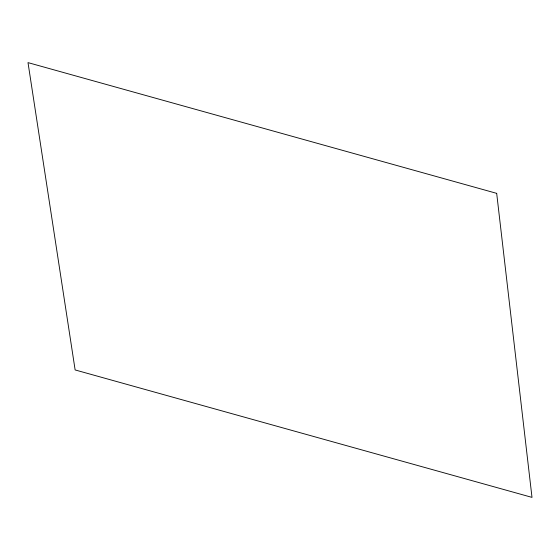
<?xml version="1.0" encoding="UTF-8"?>
<svg xmlns="http://www.w3.org/2000/svg" width="560" height="560" viewBox="0 0 560 560"><rect width="100%" height="100%" fill="white"/><g stroke="black" fill="none" stroke-linecap="round" stroke-linejoin="round"><path stroke-width="0.84" d="M496.685 193.354L28 62.615L75.131 369.943L532 497.385L496.685 193.354"/></g></svg>
